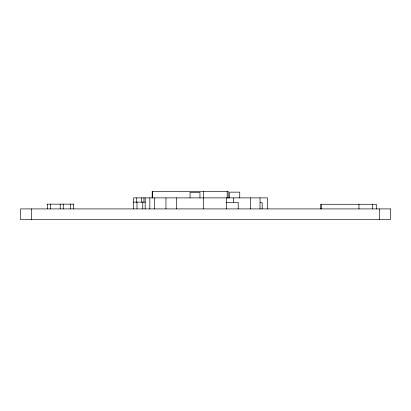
<?xml version="1.0" encoding="UTF-8"?>
<svg xmlns="http://www.w3.org/2000/svg" width="411" height="411" viewBox="0 0 411 411"><rect width="100%" height="100%" fill="white"/><g stroke="black" fill="none" stroke-linecap="round" stroke-linejoin="round"><path stroke-width="0.62" d="M152.142 191.434L228.197 191.434L228.197 197.886M133.549 202.125L145.263 202.125M226.071 202.335L238.19 202.335L238.19 208.911M260.25 202.644L262.151 202.644L262.151 208.911M47.065 204.149L73.872 204.149M379.615 208.911L379.615 219.566M376.286 208.911L376.286 204.272L320.667 204.272L320.667 208.911M372.376 204.272L372.376 208.911M358.952 204.272L358.952 208.911M321.679 204.272L321.679 208.911M267.546 208.911L267.546 197.886L133.549 197.886L133.549 208.911M260.014 197.886L260.014 208.911M250.571 197.886L250.571 208.911M239.757 197.886L239.757 192.143L229.502 192.143L229.502 197.886M233.33 197.886L233.33 202.176M227.175 191.434L227.175 197.886M226.302 197.886L226.302 208.911M203.507 191.434L203.507 197.886M203.45 197.886L203.45 208.911M199.967 197.886L199.967 192.338L190.062 192.338L190.062 197.886M176.447 197.886L176.447 208.911M165.957 197.886L165.957 208.911M154.377 197.886L154.377 208.911M152.337 191.434L152.337 197.886M152.209 191.434L152.157 197.886M149.835 197.886L149.835 208.911M145.175 197.886L145.175 208.911M143.927 197.886L143.927 202.176M142.776 202.125L142.776 208.911M141.595 197.886L141.595 202.176M136.981 202.125L136.981 208.911M136.719 197.886L136.719 202.176M73.338 204.149L73.338 208.911M70.296 204.149L70.296 208.911M63.243 204.149L63.243 208.911M60.201 204.149L60.201 208.911M50.64 204.149L50.64 208.911M47.599 204.149L47.599 208.911M31.385 208.911L31.385 219.566M390.45 208.911L20.55 208.911L20.55 219.566L390.45 219.566L390.45 208.911"/></g></svg>
